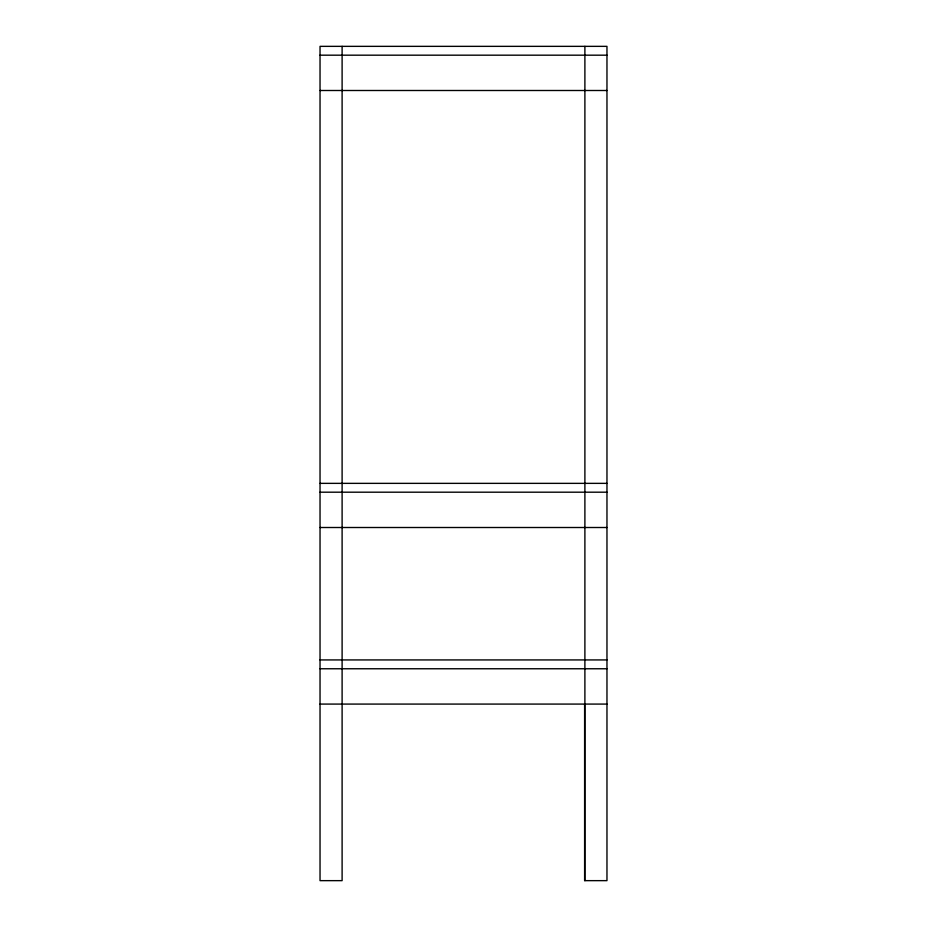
<?xml version="1.0" encoding="UTF-8"?>
<svg xmlns="http://www.w3.org/2000/svg" width="927" height="927" viewBox="0 0 927 927"><rect width="100%" height="100%" fill="white"/><g stroke="black" fill="none" stroke-linecap="round" stroke-linejoin="round"><path stroke-width="1.39" d="M320.035 55.18L606.965 55.18M320.035 90.498L606.965 90.498M320.035 483.361L606.965 483.361M320.035 492.191L606.965 492.191M320.035 527.509L606.965 527.509M320.035 659.931L606.965 659.931M320.035 668.761L606.965 668.761M320.035 704.08L606.965 704.08M584.891 46.35L584.891 880.65M584.613 704.08L584.613 880.65L606.965 880.65L606.965 46.35L320.035 46.35L320.035 880.65L342.109 880.65L342.109 46.35"/></g></svg>
